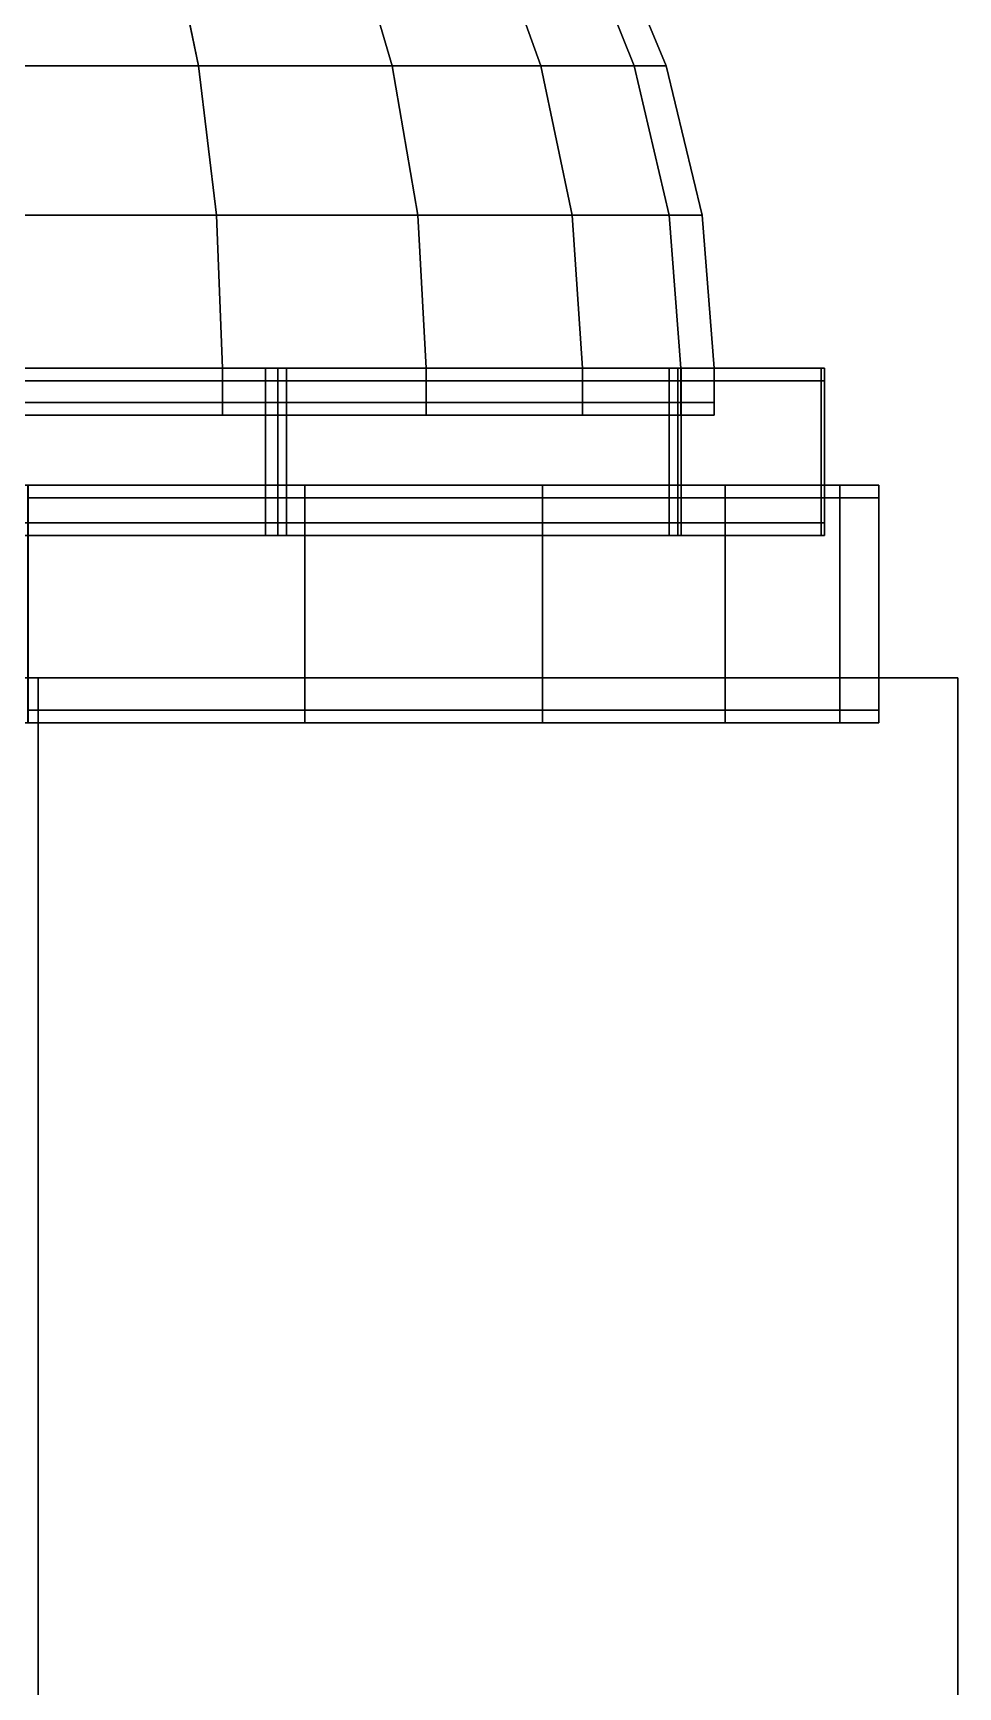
# Model space of a CAD drawing. Header units: metres. Extents: x -14.1 to 14.1, y -13.2 to 13.2.
# Drawn here: x -9.123 to -7.482, y 7.42 to 10.354 of the extents above; entities that cross this region are included whole.
import ezdxf

# ---------------------------------------------------------------- set-up
doc = ezdxf.new("R2010")
doc.units = ezdxf.units.M

msp = doc.modelspace()

# ---------------------------------------------------------------- linework, layer by layer
at = {"layer": 'tower', "color": 20}
for points in [[(-9.11356, 9.21043, 16.0347), (-9.11359, 9.21043, 14.9449), (-10.2034, 9.21043, 14.9449), (-10.2034, 9.21043, 16.0347)], [(-9.11359, 9.21043, 14.9449), (-9.11363, 9.21043, 13.3135), (-10.2034, 9.21043, 13.3135), (-10.2034, 9.21043, 14.9449)], [(-10.2034, 9.21043, 13.3135), (-9.11363, 9.21043, 13.3135), (-9.11363, 7.03413, 13.3135), (-10.2034, 7.03413, 13.3135)], [(-10.2033, 9.21043, 17.6661), (-9.11352, 9.21043, 17.6661), (-9.11356, 9.21043, 16.0347), (-10.2034, 9.21043, 16.0347)], [(-9.11352, 7.03413, 17.6661), (-9.11352, 9.21043, 17.6661), (-10.2033, 9.21043, 17.6661), (-10.2033, 7.03413, 17.6661)], [(-7.48218, 9.21043, 14.9448), (-7.48222, 9.21043, 13.3134), (-9.11363, 9.21043, 13.3135), (-9.11359, 9.21043, 14.9449)], [(-9.11363, 9.21043, 13.3135), (-7.48222, 9.21043, 13.3134), (-7.48222, 7.03413, 13.3134), (-9.11363, 7.03413, 13.3135)], [(-7.48215, 9.21043, 16.0346), (-7.48218, 9.21043, 14.9448), (-9.11359, 9.21043, 14.9449), (-9.11356, 9.21043, 16.0347)], [(-9.11352, 9.21043, 17.6661), (-7.48211, 9.21043, 17.666), (-7.48215, 9.21043, 16.0346), (-9.11356, 9.21043, 16.0347)], [(-7.48211, 7.03413, 17.666), (-7.48211, 9.21043, 17.666), (-9.11352, 9.21043, 17.6661), (-9.11352, 7.03413, 17.6661)], [(-7.48218, 7.03413, 14.9448), (-7.48222, 7.03413, 13.3134), (-7.48222, 9.21043, 13.3134), (-7.48218, 9.21043, 14.9448)], [(-7.48215, 7.03413, 16.0346), (-7.48218, 7.03413, 14.9448), (-7.48218, 9.21043, 14.9448), (-7.48215, 9.21043, 16.0346)], [(-7.48215, 7.03413, 16.0346), (-7.48215, 9.21043, 16.0346), (-7.48211, 9.21043, 17.666), (-7.48211, 7.03413, 17.666)]]:
    msp.add_3dface(points, dxfattribs=at)
at = {"layer": 'towertop', "color": 32}
for points in [[(-9.22918, 10.296, 13.8875), (-9.25629, 10.5477, 13.9887), (-8.88148, 10.5477, 14.1439), (-8.82911, 10.296, 14.0532)], [(-8.82904, 10.296, 16.9263), (-8.88141, 10.5477, 16.8356), (-9.25621, 10.5477, 16.9909), (-9.2291, 10.296, 17.092)], [(-8.82911, 10.296, 14.0532), (-8.88148, 10.5477, 14.1439), (-8.55961, 10.5477, 14.3909), (-8.48555, 10.296, 14.3168)], [(-8.4855, 10.296, 16.6627), (-8.55956, 10.5477, 16.5886), (-8.88141, 10.5477, 16.8356), (-8.82904, 10.296, 16.9263)], [(-8.48555, 10.296, 14.3168), (-8.55961, 10.5477, 14.3909), (-8.31264, 10.5477, 14.7127), (-8.22193, 10.296, 14.6603)], [(-8.22189, 10.296, 16.3191), (-8.3126, 10.5477, 16.2668), (-8.55956, 10.5477, 16.5886), (-8.4855, 10.296, 16.6627)], [(-8.22193, 10.296, 14.6603), (-8.31264, 10.5477, 14.7127), (-8.15738, 10.5477, 15.0875), (-8.05621, 10.296, 15.0604)], [(-8.05619, 10.296, 15.9191), (-8.15736, 10.5477, 15.892), (-8.3126, 10.5477, 16.2668), (-8.22189, 10.296, 16.3191)], [(-8.05621, 10.296, 15.0604), (-8.15738, 10.5477, 15.0875), (-8.10441, 10.5477, 15.4897), (-7.99968, 10.296, 15.4897)], [(-7.99968, 10.296, 15.4897), (-8.10441, 10.5477, 15.4897), (-8.15736, 10.5477, 15.892), (-8.05619, 10.296, 15.9191)], [(-9.21265, 10.0312, 13.8258), (-9.22918, 10.296, 13.8875), (-8.82911, 10.296, 14.0532), (-8.79716, 10.0312, 13.9979)], [(-8.79708, 10.0312, 16.9817), (-8.82904, 10.296, 16.9263), (-9.2291, 10.296, 17.092), (-9.21256, 10.0312, 17.1538)], [(-8.79716, 10.0312, 13.9979), (-8.82911, 10.296, 14.0532), (-8.48555, 10.296, 14.3168), (-8.44038, 10.0312, 14.2716)], [(-8.44031, 10.0312, 16.7079), (-8.4855, 10.296, 16.6627), (-8.82904, 10.296, 16.9263), (-8.79708, 10.0312, 16.9817)], [(-8.44038, 10.0312, 14.2716), (-8.48555, 10.296, 14.3168), (-8.22193, 10.296, 14.6603), (-8.1666, 10.0312, 14.6284)], [(-8.16656, 10.0312, 16.3511), (-8.22189, 10.296, 16.3191), (-8.4855, 10.296, 16.6627), (-8.44031, 10.0312, 16.7079)], [(-8.1666, 10.0312, 14.6284), (-8.22193, 10.296, 14.6603), (-8.05621, 10.296, 15.0604), (-7.99449, 10.0312, 15.0439)], [(-7.99447, 10.0312, 15.9356), (-8.05619, 10.296, 15.9191), (-8.22189, 10.296, 16.3191), (-8.16656, 10.0312, 16.3511)], [(-7.99449, 10.0312, 15.0439), (-8.05621, 10.296, 15.0604), (-7.99968, 10.296, 15.4897), (-7.93578, 10.0312, 15.4897)], [(-7.93578, 10.0312, 15.4897), (-7.99968, 10.296, 15.4897), (-8.05619, 10.296, 15.9191), (-7.99447, 10.0312, 15.9356)], [(-9.20709, 9.75963, 13.805), (-9.21265, 10.0312, 13.8258), (-8.79716, 10.0312, 13.9979), (-8.78643, 9.75963, 13.9793)], [(-8.78635, 9.75963, 17.0002), (-8.79708, 10.0312, 16.9817), (-9.21256, 10.0312, 17.1538), (-9.207, 9.75963, 17.1745)], [(-8.78643, 9.75963, 13.9793), (-8.79716, 10.0312, 13.9979), (-8.44038, 10.0312, 14.2716), (-8.42519, 9.75963, 14.2564)], [(-8.42513, 9.75963, 16.7231), (-8.44031, 10.0312, 16.7079), (-8.79708, 10.0312, 16.9817), (-8.78635, 9.75963, 17.0002)], [(-8.42519, 9.75963, 14.2564), (-8.44038, 10.0312, 14.2716), (-8.1666, 10.0312, 14.6284), (-8.14801, 9.75963, 14.6177)], [(-8.14796, 9.75963, 16.3618), (-8.16656, 10.0312, 16.3511), (-8.44031, 10.0312, 16.7079), (-8.42513, 9.75963, 16.7231)], [(-8.14801, 9.75963, 14.6177), (-8.1666, 10.0312, 14.6284), (-7.99449, 10.0312, 15.0439), (-7.97375, 9.75963, 15.0383)], [(-7.97373, 9.75963, 15.9412), (-7.99447, 10.0312, 15.9356), (-8.16656, 10.0312, 16.3511), (-8.14796, 9.75963, 16.3618)], [(-7.97375, 9.75963, 15.0383), (-7.99449, 10.0312, 15.0439), (-7.93578, 10.0312, 15.4897), (-7.91431, 9.75963, 15.4897)], [(-7.91431, 9.75963, 15.4897), (-7.93578, 10.0312, 15.4897), (-7.99447, 10.0312, 15.9356), (-7.97373, 9.75963, 15.9412)], [(-8.71028, 9.75963, 13.8042), (-9.63692, 9.75963, 13.5559), (-9.65852, 9.75963, 13.5733), (-8.70026, 9.75963, 13.83)], [(-9.65852, 9.75963, 13.5733), (-9.65847, 9.75963, 15.4898), (-8.70026, 9.75963, 13.83)], [(-7.9987, 9.75963, 16.448), (-9.65847, 9.75963, 15.4898), (-8.70017, 9.75963, 17.1495)], [(-7.74196, 9.75963, 15.4897), (-9.65847, 9.75963, 15.4898), (-7.9987, 9.75963, 16.448)], [(-7.99875, 9.75963, 14.5315), (-9.65847, 9.75963, 15.4898), (-7.74196, 9.75963, 15.4897)], [(-8.70026, 9.75963, 13.83), (-9.65847, 9.75963, 15.4898), (-7.99875, 9.75963, 14.5315)], [(-8.70017, 9.75963, 17.1495), (-9.65847, 9.75963, 15.4898), (-9.65842, 9.75963, 17.4063)], [(-9.63682, 9.75963, 17.4236), (-8.7102, 9.75963, 17.1753), (-8.70017, 9.75963, 17.1495), (-9.65842, 9.75963, 17.4063)], [(-8.71028, 9.73727, 13.8042), (-9.63692, 9.73727, 13.5559), (-9.63692, 9.75963, 13.5559), (-8.71028, 9.75963, 13.8042)], [(-9.63682, 9.73727, 17.4236), (-8.7102, 9.73727, 17.1753), (-8.7102, 9.75963, 17.1753), (-9.63682, 9.75963, 17.4236)], [(-8.78643, 9.75963, 13.9793), (-8.78643, 9.6989, 13.9793), (-9.20709, 9.6989, 13.805), (-9.20709, 9.75963, 13.805)], [(-9.207, 9.75963, 17.1745), (-9.207, 9.6989, 17.1745), (-8.78635, 9.6989, 17.0002), (-8.78635, 9.75963, 17.0002)], [(-8.42519, 9.75963, 14.2564), (-8.42519, 9.6989, 14.2564), (-8.78643, 9.6989, 13.9793), (-8.78643, 9.75963, 13.9793)], [(-8.78635, 9.75963, 17.0002), (-8.78635, 9.6989, 17.0002), (-8.42513, 9.6989, 16.7231), (-8.42513, 9.75963, 16.7231)], [(-8.68869, 9.75963, 13.81), (-8.68869, 9.73727, 13.81), (-8.71028, 9.73727, 13.8042), (-8.71028, 9.75963, 13.8042)], [(-8.68869, 9.75963, 13.81), (-8.71028, 9.75963, 13.8042), (-8.70026, 9.75963, 13.83)], [(-8.6886, 9.75963, 17.1695), (-8.70017, 9.75963, 17.1495), (-8.7102, 9.75963, 17.1753)], [(-8.6886, 9.75963, 17.1695), (-8.7102, 9.75963, 17.1753), (-8.7102, 9.73727, 17.1753), (-8.6886, 9.73727, 17.1695)], [(-7.99451, 9.75963, 14.5041), (-8.67287, 9.75963, 13.8258), (-8.70026, 9.75963, 13.83), (-7.99875, 9.75963, 14.5315)], [(-8.68869, 9.75963, 13.81), (-8.70026, 9.75963, 13.83), (-8.67287, 9.75963, 13.8258)], [(-8.67278, 9.75963, 17.1537), (-7.99446, 9.75963, 16.4754), (-7.9987, 9.75963, 16.448), (-8.70017, 9.75963, 17.1495)], [(-8.6886, 9.75963, 17.1695), (-8.67278, 9.75963, 17.1537), (-8.70017, 9.75963, 17.1495)], [(-8.68869, 9.75963, 13.81), (-8.67287, 9.75963, 13.8258), (-8.67287, 9.73727, 13.8258), (-8.68869, 9.73727, 13.81)], [(-8.6886, 9.75963, 17.1695), (-8.6886, 9.73727, 17.1695), (-8.67278, 9.73727, 17.1537), (-8.67278, 9.75963, 17.1537)], [(-7.99451, 9.73727, 14.5041), (-8.67287, 9.73727, 13.8258), (-8.67287, 9.75963, 13.8258), (-7.99451, 9.75963, 14.5041)], [(-8.67278, 9.73727, 17.1537), (-7.99446, 9.73727, 16.4754), (-7.99446, 9.75963, 16.4754), (-8.67278, 9.75963, 17.1537)], [(-8.14801, 9.75963, 14.6177), (-8.14801, 9.6989, 14.6177), (-8.42519, 9.6989, 14.2564), (-8.42519, 9.75963, 14.2564)], [(-8.42513, 9.75963, 16.7231), (-8.42513, 9.6989, 16.7231), (-8.14796, 9.6989, 16.3618), (-8.14796, 9.75963, 16.3618)], [(-7.97375, 9.75963, 15.0383), (-7.97375, 9.6989, 15.0383), (-8.14801, 9.6989, 14.6177), (-8.14801, 9.75963, 14.6177)], [(-8.14796, 9.75963, 16.3618), (-8.14796, 9.6989, 16.3618), (-7.97373, 9.6989, 15.9412), (-7.97373, 9.75963, 15.9412)], [(-7.7246, 9.75963, 15.4681), (-7.97292, 9.75963, 14.5415), (-7.99875, 9.75963, 14.5315), (-7.74196, 9.75963, 15.4897)], [(-7.9787, 9.75963, 14.5199), (-7.99451, 9.75963, 14.5041), (-7.99875, 9.75963, 14.5315)], [(-7.9787, 9.75963, 14.5199), (-7.99875, 9.75963, 14.5315), (-7.97292, 9.75963, 14.5415)], [(-7.97865, 9.75963, 16.4596), (-7.9987, 9.75963, 16.448), (-7.99446, 9.75963, 16.4754)], [(-7.97865, 9.75963, 16.4596), (-7.97287, 9.75963, 16.438), (-7.9987, 9.75963, 16.448)], [(-7.97287, 9.75963, 16.438), (-7.7246, 9.75963, 15.5113), (-7.74196, 9.75963, 15.4897), (-7.9987, 9.75963, 16.448)], [(-7.9787, 9.75963, 14.5199), (-7.9787, 9.73727, 14.5199), (-7.99451, 9.73727, 14.5041), (-7.99451, 9.75963, 14.5041)], [(-7.97865, 9.75963, 16.4596), (-7.99446, 9.75963, 16.4754), (-7.99446, 9.73727, 16.4754), (-7.97865, 9.73727, 16.4596)], [(-7.9787, 9.75963, 14.5199), (-7.97292, 9.75963, 14.5415), (-7.97292, 9.73727, 14.5415), (-7.9787, 9.73727, 14.5199)], [(-7.97865, 9.75963, 16.4596), (-7.97865, 9.73727, 16.4596), (-7.97287, 9.73727, 16.438), (-7.97287, 9.75963, 16.438)], [(-7.91431, 9.75963, 15.4897), (-7.91431, 9.6989, 15.4897), (-7.97375, 9.6989, 15.0383), (-7.97375, 9.75963, 15.0383)], [(-7.97373, 9.75963, 15.9412), (-7.97373, 9.6989, 15.9412), (-7.91431, 9.6989, 15.4897), (-7.91431, 9.75963, 15.4897)], [(-7.7246, 9.73727, 15.4681), (-7.97292, 9.73727, 14.5415), (-7.97292, 9.75963, 14.5415), (-7.7246, 9.75963, 15.4681)], [(-7.97287, 9.73727, 16.438), (-7.7246, 9.73727, 15.5113), (-7.7246, 9.75963, 15.5113), (-7.97287, 9.75963, 16.438)], [(-7.71882, 9.75963, 15.4897), (-7.74196, 9.75963, 15.4897), (-7.7246, 9.75963, 15.5113)], [(-7.71882, 9.75963, 15.4897), (-7.7246, 9.75963, 15.4681), (-7.74196, 9.75963, 15.4897)], [(-7.71882, 9.75963, 15.4897), (-7.7246, 9.75963, 15.5113), (-7.7246, 9.73727, 15.5113), (-7.71882, 9.73727, 15.4897)], [(-7.71882, 9.75963, 15.4897), (-7.71882, 9.73727, 15.4897), (-7.7246, 9.73727, 15.4681), (-7.7246, 9.75963, 15.4681)], [(-9.63692, 9.55212, 13.5559), (-9.63692, 9.73727, 13.5559), (-8.71028, 9.73727, 13.8042), (-8.71028, 9.55212, 13.8042)], [(-8.7102, 9.55212, 17.1753), (-8.7102, 9.73727, 17.1753), (-9.63682, 9.73727, 17.4236), (-9.63682, 9.55212, 17.4236)], [(-8.68869, 9.73727, 13.81), (-8.68869, 9.55212, 13.81), (-8.71028, 9.55212, 13.8042), (-8.71028, 9.73727, 13.8042)], [(-8.7102, 9.73727, 17.1753), (-8.7102, 9.55212, 17.1753), (-8.6886, 9.55212, 17.1695), (-8.6886, 9.73727, 17.1695)], [(-8.67287, 9.73727, 13.8258), (-8.67287, 9.55212, 13.8258), (-8.68869, 9.55212, 13.81), (-8.68869, 9.73727, 13.81)], [(-8.6886, 9.73727, 17.1695), (-8.6886, 9.55212, 17.1695), (-8.67278, 9.55212, 17.1537), (-8.67278, 9.73727, 17.1537)], [(-8.67287, 9.55212, 13.8258), (-8.67287, 9.73727, 13.8258), (-7.99451, 9.73727, 14.5041), (-7.99451, 9.55212, 14.5041)], [(-7.99446, 9.55212, 16.4754), (-7.99446, 9.73727, 16.4754), (-8.67278, 9.73727, 17.1537), (-8.67278, 9.55212, 17.1537)], [(-7.9787, 9.73727, 14.5199), (-7.9787, 9.55212, 14.5199), (-7.99451, 9.55212, 14.5041), (-7.99451, 9.73727, 14.5041)], [(-7.99446, 9.73727, 16.4754), (-7.99446, 9.55212, 16.4754), (-7.97865, 9.55212, 16.4596), (-7.97865, 9.73727, 16.4596)], [(-7.97292, 9.73727, 14.5415), (-7.97292, 9.55212, 14.5415), (-7.9787, 9.55212, 14.5199), (-7.9787, 9.73727, 14.5199)], [(-7.97865, 9.73727, 16.4596), (-7.97865, 9.55212, 16.4596), (-7.97287, 9.55212, 16.438), (-7.97287, 9.73727, 16.438)], [(-7.97292, 9.55212, 14.5415), (-7.97292, 9.73727, 14.5415), (-7.7246, 9.73727, 15.4681), (-7.7246, 9.55212, 15.4681)], [(-7.7246, 9.55212, 15.5113), (-7.7246, 9.73727, 15.5113), (-7.97287, 9.73727, 16.438), (-7.97287, 9.55212, 16.438)], [(-7.7246, 9.73727, 15.5113), (-7.7246, 9.55212, 15.5113), (-7.71882, 9.55212, 15.4897), (-7.71882, 9.73727, 15.4897)], [(-7.71882, 9.73727, 15.4897), (-7.71882, 9.55212, 15.4897), (-7.7246, 9.55212, 15.4681), (-7.7246, 9.73727, 15.4681)], [(-9.20709, 9.6989, 13.805), (-8.78643, 9.6989, 13.9793), (-8.78643, 9.67636, 13.9793), (-9.20709, 9.67636, 13.805)], [(-8.78635, 9.6989, 17.0002), (-9.207, 9.6989, 17.1745), (-9.207, 9.67636, 17.1745), (-8.78635, 9.67636, 17.0002)], [(-8.78643, 9.6989, 13.9793), (-8.42519, 9.6989, 14.2564), (-8.42519, 9.67636, 14.2564), (-8.78643, 9.67636, 13.9793)], [(-8.42513, 9.6989, 16.7231), (-8.78635, 9.6989, 17.0002), (-8.78635, 9.67636, 17.0002), (-8.42513, 9.67636, 16.7231)], [(-8.42519, 9.6989, 14.2564), (-8.14801, 9.6989, 14.6177), (-8.14801, 9.67636, 14.6177), (-8.42519, 9.67636, 14.2564)], [(-8.14796, 9.6989, 16.3618), (-8.42513, 9.6989, 16.7231), (-8.42513, 9.67636, 16.7231), (-8.14796, 9.67636, 16.3618)], [(-8.14801, 9.6989, 14.6177), (-7.97375, 9.6989, 15.0383), (-7.97375, 9.67636, 15.0383), (-8.14801, 9.67636, 14.6177)], [(-7.97373, 9.6989, 15.9412), (-8.14796, 9.6989, 16.3618), (-8.14796, 9.67636, 16.3618), (-7.97373, 9.67636, 15.9412)], [(-7.97375, 9.6989, 15.0383), (-7.91431, 9.6989, 15.4897), (-7.91431, 9.67636, 15.4897), (-7.97375, 9.67636, 15.0383)], [(-7.91431, 9.6989, 15.4897), (-7.97373, 9.6989, 15.9412), (-7.97373, 9.67636, 15.9412), (-7.91431, 9.67636, 15.4897)], [(-8.7977, 9.67636, 13.9988), (-9.65847, 9.67636, 15.4898), (-9.21293, 9.67636, 13.8268)], [(-8.44114, 9.67636, 14.2724), (-9.65847, 9.67636, 15.4898), (-8.7977, 9.67636, 13.9988)], [(-8.79763, 9.67636, 16.9807), (-9.65847, 9.67636, 15.4898), (-8.44108, 9.67636, 16.7071)], [(-8.44108, 9.67636, 16.7071), (-9.65847, 9.67636, 15.4898), (-8.1675, 9.67636, 16.3505)], [(-7.99554, 9.67636, 15.0442), (-9.65847, 9.67636, 15.4898), (-8.16754, 9.67636, 14.6289)], [(-7.93686, 9.67636, 15.4897), (-9.65847, 9.67636, 15.4898), (-7.99554, 9.67636, 15.0442)], [(-7.99551, 9.67636, 15.9353), (-9.65847, 9.67636, 15.4898), (-7.93686, 9.67636, 15.4897)], [(-8.1675, 9.67636, 16.3505), (-9.65847, 9.67636, 15.4898), (-7.99551, 9.67636, 15.9353)], [(-8.16754, 9.67636, 14.6289), (-9.65847, 9.67636, 15.4898), (-8.44114, 9.67636, 14.2724)], [(-9.21284, 9.67636, 17.1527), (-9.65847, 9.67636, 15.4898), (-8.79763, 9.67636, 16.9807)], [(-9.20709, 9.67636, 13.805), (-8.78643, 9.67636, 13.9793), (-8.7977, 9.67636, 13.9988), (-9.21293, 9.67636, 13.8268)], [(-8.78635, 9.67636, 17.0002), (-9.207, 9.67636, 17.1745), (-9.21284, 9.67636, 17.1527), (-8.79763, 9.67636, 16.9807)], [(-8.78643, 9.67636, 13.9793), (-8.42519, 9.67636, 14.2564), (-8.44114, 9.67636, 14.2724), (-8.7977, 9.67636, 13.9988)], [(-8.42513, 9.67636, 16.7231), (-8.78635, 9.67636, 17.0002), (-8.79763, 9.67636, 16.9807), (-8.44108, 9.67636, 16.7071)], [(-8.42519, 9.67636, 14.2564), (-8.14801, 9.67636, 14.6177), (-8.16754, 9.67636, 14.6289), (-8.44114, 9.67636, 14.2724)], [(-8.14796, 9.67636, 16.3618), (-8.42513, 9.67636, 16.7231), (-8.44108, 9.67636, 16.7071), (-8.1675, 9.67636, 16.3505)], [(-8.14801, 9.67636, 14.6177), (-7.97375, 9.67636, 15.0383), (-7.99554, 9.67636, 15.0442), (-8.16754, 9.67636, 14.6289)], [(-7.97373, 9.67636, 15.9412), (-8.14796, 9.67636, 16.3618), (-8.1675, 9.67636, 16.3505), (-7.99551, 9.67636, 15.9353)], [(-7.97375, 9.67636, 15.0383), (-7.91431, 9.67636, 15.4897), (-7.93686, 9.67636, 15.4897), (-7.99554, 9.67636, 15.0442)], [(-7.91431, 9.67636, 15.4897), (-7.97373, 9.67636, 15.9412), (-7.99551, 9.67636, 15.9353), (-7.93686, 9.67636, 15.4897)], [(-7.71357, 9.55212, 16.0109), (-9.65847, 9.55212, 15.4898), (-7.9147, 9.55212, 16.4965)], [(-7.64497, 9.55212, 15.4897), (-9.65847, 9.55212, 15.4898), (-7.71357, 9.55212, 16.0109)], [(-7.71359, 9.55212, 14.9686), (-9.65847, 9.55212, 15.4898), (-7.64497, 9.55212, 15.4897)], [(-7.91475, 9.55212, 14.483), (-9.65847, 9.55212, 15.4898), (-7.71359, 9.55212, 14.9686)], [(-8.23467, 9.55212, 16.9135), (-9.65847, 9.55212, 15.4898), (-8.65168, 9.55212, 17.2335)], [(-7.9147, 9.55212, 16.4965), (-9.65847, 9.55212, 15.4898), (-8.23467, 9.55212, 16.9135)], [(-9.13739, 9.55212, 13.5449), (-9.65847, 9.55212, 15.4898), (-8.65177, 9.55212, 13.746)], [(-8.65177, 9.55212, 13.746), (-9.65847, 9.55212, 15.4898), (-8.23475, 9.55212, 14.066)], [(-8.23475, 9.55212, 14.066), (-9.65847, 9.55212, 15.4898), (-7.91475, 9.55212, 14.483)], [(-8.65168, 9.55212, 17.2335), (-9.65847, 9.55212, 15.4898), (-9.13729, 9.55212, 17.4347)], [(-8.71028, 9.55212, 13.8042), (-8.71028, 9.48521, 13.8042), (-9.63692, 9.48521, 13.5559), (-9.63692, 9.55212, 13.5559)], [(-9.63682, 9.55212, 17.4236), (-9.63682, 9.48521, 17.4236), (-8.7102, 9.48521, 17.1753), (-8.7102, 9.55212, 17.1753)], [(-8.64049, 9.55212, 13.7265), (-9.13155, 9.55212, 13.5231), (-9.13739, 9.55212, 13.5449), (-8.65177, 9.55212, 13.746)], [(-9.13145, 9.55212, 17.4564), (-8.6404, 9.55212, 17.253), (-8.65168, 9.55212, 17.2335), (-9.13729, 9.55212, 17.4347)], [(-8.64049, 9.52958, 13.7265), (-9.13155, 9.52958, 13.5231), (-9.13155, 9.55212, 13.5231), (-8.64049, 9.55212, 13.7265)], [(-9.13145, 9.52958, 17.4564), (-8.6404, 9.52958, 17.253), (-8.6404, 9.55212, 17.253), (-9.13145, 9.55212, 17.4564)], [(-8.68869, 9.55212, 13.81), (-8.68869, 9.48521, 13.81), (-8.71028, 9.48521, 13.8042), (-8.71028, 9.55212, 13.8042)], [(-8.7102, 9.55212, 17.1753), (-8.7102, 9.48521, 17.1753), (-8.6886, 9.48521, 17.1695), (-8.6886, 9.55212, 17.1695)], [(-8.67287, 9.55212, 13.8258), (-8.67287, 9.48521, 13.8258), (-8.68869, 9.48521, 13.81), (-8.68869, 9.55212, 13.81)], [(-8.6886, 9.55212, 17.1695), (-8.6886, 9.48521, 17.1695), (-8.67278, 9.48521, 17.1537), (-8.67278, 9.55212, 17.1537)], [(-7.99451, 9.55212, 14.5041), (-7.99451, 9.48521, 14.5041), (-8.67287, 9.48521, 13.8258), (-8.67287, 9.55212, 13.8258)], [(-8.67278, 9.55212, 17.1537), (-8.67278, 9.48521, 17.1537), (-7.99446, 9.48521, 16.4754), (-7.99446, 9.55212, 16.4754)], [(-8.2188, 9.55212, 14.05), (-8.64049, 9.55212, 13.7265), (-8.65177, 9.55212, 13.746), (-8.23475, 9.55212, 14.066)], [(-8.6404, 9.55212, 17.253), (-8.21873, 9.55212, 16.9295), (-8.23467, 9.55212, 16.9135), (-8.65168, 9.55212, 17.2335)], [(-8.2188, 9.52958, 14.05), (-8.64049, 9.52958, 13.7265), (-8.64049, 9.55212, 13.7265), (-8.2188, 9.55212, 14.05)], [(-8.6404, 9.52958, 17.253), (-8.21873, 9.52958, 16.9295), (-8.21873, 9.55212, 16.9295), (-8.6404, 9.55212, 17.253)], [(-7.89522, 9.55212, 14.4717), (-8.2188, 9.55212, 14.05), (-8.23475, 9.55212, 14.066), (-7.91475, 9.55212, 14.483)], [(-8.21873, 9.55212, 16.9295), (-7.89517, 9.55212, 16.5078), (-7.9147, 9.55212, 16.4965), (-8.23467, 9.55212, 16.9135)], [(-7.89522, 9.52958, 14.4717), (-8.2188, 9.52958, 14.05), (-8.2188, 9.55212, 14.05), (-7.89522, 9.55212, 14.4717)], [(-8.21873, 9.52958, 16.9295), (-7.89517, 9.52958, 16.5078), (-7.89517, 9.55212, 16.5078), (-8.21873, 9.55212, 16.9295)], [(-7.9787, 9.55212, 14.5199), (-7.9787, 9.48521, 14.5199), (-7.99451, 9.48521, 14.5041), (-7.99451, 9.55212, 14.5041)], [(-7.99446, 9.55212, 16.4754), (-7.99446, 9.48521, 16.4754), (-7.97865, 9.48521, 16.4596), (-7.97865, 9.55212, 16.4596)], [(-7.97292, 9.55212, 14.5415), (-7.97292, 9.48521, 14.5415), (-7.9787, 9.48521, 14.5199), (-7.9787, 9.55212, 14.5199)], [(-7.97865, 9.55212, 16.4596), (-7.97865, 9.48521, 16.4596), (-7.97287, 9.48521, 16.438), (-7.97287, 9.55212, 16.438)], [(-7.7246, 9.55212, 15.4681), (-7.7246, 9.48521, 15.4681), (-7.97292, 9.48521, 14.5415), (-7.97292, 9.55212, 14.5415)], [(-7.97287, 9.55212, 16.438), (-7.97287, 9.48521, 16.438), (-7.7246, 9.48521, 15.5113), (-7.7246, 9.55212, 15.5113)], [(-7.69181, 9.55212, 14.9628), (-7.89522, 9.55212, 14.4717), (-7.91475, 9.55212, 14.483), (-7.71359, 9.55212, 14.9686)], [(-7.89517, 9.55212, 16.5078), (-7.69179, 9.55212, 16.0167), (-7.71357, 9.55212, 16.0109), (-7.9147, 9.55212, 16.4965)], [(-7.69181, 9.52958, 14.9628), (-7.89522, 9.52958, 14.4717), (-7.89522, 9.55212, 14.4717), (-7.69181, 9.55212, 14.9628)], [(-7.89517, 9.52958, 16.5078), (-7.69179, 9.52958, 16.0167), (-7.69179, 9.55212, 16.0167), (-7.89517, 9.55212, 16.5078)], [(-7.7246, 9.55212, 15.5113), (-7.7246, 9.48521, 15.5113), (-7.71882, 9.48521, 15.4897), (-7.71882, 9.55212, 15.4897)], [(-7.71882, 9.55212, 15.4897), (-7.71882, 9.48521, 15.4897), (-7.7246, 9.48521, 15.4681), (-7.7246, 9.55212, 15.4681)], [(-7.62242, 9.55212, 15.4897), (-7.69181, 9.55212, 14.9628), (-7.71359, 9.55212, 14.9686), (-7.64497, 9.55212, 15.4897)], [(-7.69179, 9.55212, 16.0167), (-7.62242, 9.55212, 15.4897), (-7.64497, 9.55212, 15.4897), (-7.71357, 9.55212, 16.0109)], [(-7.62242, 9.52958, 15.4897), (-7.69181, 9.52958, 14.9628), (-7.69181, 9.55212, 14.9628), (-7.62242, 9.55212, 15.4897)], [(-7.69179, 9.52958, 16.0167), (-7.62242, 9.52958, 15.4897), (-7.62242, 9.55212, 15.4897), (-7.69179, 9.55212, 16.0167)], [(-9.13155, 9.21034, 13.5231), (-9.13155, 9.52958, 13.5231), (-8.64049, 9.52958, 13.7265), (-8.64049, 9.21034, 13.7265)], [(-8.6404, 9.21034, 17.253), (-8.6404, 9.52958, 17.253), (-9.13145, 9.52958, 17.4564), (-9.13145, 9.21034, 17.4564)], [(-8.64049, 9.21034, 13.7265), (-8.64049, 9.52958, 13.7265), (-8.2188, 9.52958, 14.05), (-8.2188, 9.21034, 14.05)], [(-8.21873, 9.21034, 16.9295), (-8.21873, 9.52958, 16.9295), (-8.6404, 9.52958, 17.253), (-8.6404, 9.21034, 17.253)], [(-8.2188, 9.21034, 14.05), (-8.2188, 9.52958, 14.05), (-7.89522, 9.52958, 14.4717), (-7.89522, 9.21034, 14.4717)], [(-7.89517, 9.21034, 16.5078), (-7.89517, 9.52958, 16.5078), (-8.21873, 9.52958, 16.9295), (-8.21873, 9.21034, 16.9295)], [(-7.89522, 9.21034, 14.4717), (-7.89522, 9.52958, 14.4717), (-7.69181, 9.52958, 14.9628), (-7.69181, 9.21034, 14.9628)], [(-7.69179, 9.21034, 16.0167), (-7.69179, 9.52958, 16.0167), (-7.89517, 9.52958, 16.5078), (-7.89517, 9.21034, 16.5078)], [(-7.69181, 9.21034, 14.9628), (-7.69181, 9.52958, 14.9628), (-7.62242, 9.52958, 15.4897), (-7.62242, 9.21034, 15.4897)], [(-7.62242, 9.21034, 15.4897), (-7.62242, 9.52958, 15.4897), (-7.69179, 9.52958, 16.0167), (-7.69179, 9.21034, 16.0167)], [(-9.63692, 9.48521, 13.5559), (-8.71028, 9.48521, 13.8042), (-8.71028, 9.46285, 13.8042), (-9.63692, 9.46285, 13.5559)], [(-8.7102, 9.48521, 17.1753), (-9.63682, 9.48521, 17.4236), (-9.63682, 9.46285, 17.4236), (-8.7102, 9.46285, 17.1753)], [(-8.68869, 9.46285, 13.81), (-8.71028, 9.46285, 13.8042), (-8.71028, 9.48521, 13.8042), (-8.68869, 9.48521, 13.81)], [(-8.6886, 9.46285, 17.1695), (-8.6886, 9.48521, 17.1695), (-8.7102, 9.48521, 17.1753), (-8.7102, 9.46285, 17.1753)], [(-8.68869, 9.46285, 13.81), (-8.68869, 9.48521, 13.81), (-8.67287, 9.48521, 13.8258), (-8.67287, 9.46285, 13.8258)], [(-8.6886, 9.46285, 17.1695), (-8.67278, 9.46285, 17.1537), (-8.67278, 9.48521, 17.1537), (-8.6886, 9.48521, 17.1695)], [(-8.67287, 9.48521, 13.8258), (-7.99451, 9.48521, 14.5041), (-7.99451, 9.46285, 14.5041), (-8.67287, 9.46285, 13.8258)], [(-7.99446, 9.48521, 16.4754), (-8.67278, 9.48521, 17.1537), (-8.67278, 9.46285, 17.1537), (-7.99446, 9.46285, 16.4754)], [(-7.9787, 9.46285, 14.5199), (-7.99451, 9.46285, 14.5041), (-7.99451, 9.48521, 14.5041), (-7.9787, 9.48521, 14.5199)], [(-7.97865, 9.46285, 16.4596), (-7.97865, 9.48521, 16.4596), (-7.99446, 9.48521, 16.4754), (-7.99446, 9.46285, 16.4754)], [(-7.9787, 9.46285, 14.5199), (-7.9787, 9.48521, 14.5199), (-7.97292, 9.48521, 14.5415), (-7.97292, 9.46285, 14.5415)], [(-7.97865, 9.46285, 16.4596), (-7.97287, 9.46285, 16.438), (-7.97287, 9.48521, 16.438), (-7.97865, 9.48521, 16.4596)], [(-7.97292, 9.48521, 14.5415), (-7.7246, 9.48521, 15.4681), (-7.7246, 9.46285, 15.4681), (-7.97292, 9.46285, 14.5415)], [(-7.7246, 9.48521, 15.5113), (-7.97287, 9.48521, 16.438), (-7.97287, 9.46285, 16.438), (-7.7246, 9.46285, 15.5113)], [(-7.71882, 9.46285, 15.4897), (-7.71882, 9.48521, 15.4897), (-7.7246, 9.48521, 15.5113), (-7.7246, 9.46285, 15.5113)], [(-7.71882, 9.46285, 15.4897), (-7.7246, 9.46285, 15.4681), (-7.7246, 9.48521, 15.4681), (-7.71882, 9.48521, 15.4897)], [(-8.70026, 9.46285, 13.83), (-9.65847, 9.46285, 15.4898), (-9.65852, 9.46285, 13.5733)], [(-9.63692, 9.46285, 13.5559), (-8.71028, 9.46285, 13.8042), (-8.70026, 9.46285, 13.83), (-9.65852, 9.46285, 13.5733)], [(-7.74196, 9.46285, 15.4897), (-9.65847, 9.46285, 15.4898), (-7.99875, 9.46285, 14.5315)], [(-7.9987, 9.46285, 16.448), (-9.65847, 9.46285, 15.4898), (-7.74196, 9.46285, 15.4897)], [(-7.99875, 9.46285, 14.5315), (-9.65847, 9.46285, 15.4898), (-8.70026, 9.46285, 13.83)], [(-9.65842, 9.46285, 17.4063), (-9.65847, 9.46285, 15.4898), (-8.70017, 9.46285, 17.1495)], [(-8.70017, 9.46285, 17.1495), (-9.65847, 9.46285, 15.4898), (-7.9987, 9.46285, 16.448)], [(-8.7102, 9.46285, 17.1753), (-9.63682, 9.46285, 17.4236), (-9.65842, 9.46285, 17.4063), (-8.70017, 9.46285, 17.1495)], [(-8.68869, 9.46285, 13.81), (-8.70026, 9.46285, 13.83), (-8.71028, 9.46285, 13.8042)], [(-8.6886, 9.46285, 17.1695), (-8.7102, 9.46285, 17.1753), (-8.70017, 9.46285, 17.1495)], [(-8.67287, 9.46285, 13.8258), (-7.99451, 9.46285, 14.5041), (-7.99875, 9.46285, 14.5315), (-8.70026, 9.46285, 13.83)], [(-8.68869, 9.46285, 13.81), (-8.67287, 9.46285, 13.8258), (-8.70026, 9.46285, 13.83)], [(-7.99446, 9.46285, 16.4754), (-8.67278, 9.46285, 17.1537), (-8.70017, 9.46285, 17.1495), (-7.9987, 9.46285, 16.448)], [(-8.6886, 9.46285, 17.1695), (-8.70017, 9.46285, 17.1495), (-8.67278, 9.46285, 17.1537)], [(-7.97292, 9.46285, 14.5415), (-7.7246, 9.46285, 15.4681), (-7.74196, 9.46285, 15.4897), (-7.99875, 9.46285, 14.5315)], [(-7.9787, 9.46285, 14.5199), (-7.97292, 9.46285, 14.5415), (-7.99875, 9.46285, 14.5315)], [(-7.9787, 9.46285, 14.5199), (-7.99875, 9.46285, 14.5315), (-7.99451, 9.46285, 14.5041)], [(-7.97865, 9.46285, 16.4596), (-7.9987, 9.46285, 16.448), (-7.97287, 9.46285, 16.438)], [(-7.97865, 9.46285, 16.4596), (-7.99446, 9.46285, 16.4754), (-7.9987, 9.46285, 16.448)], [(-7.7246, 9.46285, 15.5113), (-7.97287, 9.46285, 16.438), (-7.9987, 9.46285, 16.448), (-7.74196, 9.46285, 15.4897)], [(-7.71882, 9.46285, 15.4897), (-7.7246, 9.46285, 15.5113), (-7.74196, 9.46285, 15.4897)], [(-7.71882, 9.46285, 15.4897), (-7.74196, 9.46285, 15.4897), (-7.7246, 9.46285, 15.4681)], [(-8.64049, 9.21034, 13.7265), (-8.64049, 9.15296, 13.7265), (-9.13155, 9.15296, 13.5231), (-9.13155, 9.21034, 13.5231)], [(-9.13145, 9.21034, 17.4564), (-9.13145, 9.15296, 17.4564), (-8.6404, 9.15296, 17.253), (-8.6404, 9.21034, 17.253)], [(-8.2188, 9.21034, 14.05), (-8.2188, 9.15296, 14.05), (-8.64049, 9.15296, 13.7265), (-8.64049, 9.21034, 13.7265)], [(-8.6404, 9.21034, 17.253), (-8.6404, 9.15296, 17.253), (-8.21873, 9.15296, 16.9295), (-8.21873, 9.21034, 16.9295)], [(-7.89522, 9.21034, 14.4717), (-7.89522, 9.15296, 14.4717), (-8.2188, 9.15296, 14.05), (-8.2188, 9.21034, 14.05)], [(-8.21873, 9.21034, 16.9295), (-8.21873, 9.15296, 16.9295), (-7.89517, 9.15296, 16.5078), (-7.89517, 9.21034, 16.5078)], [(-7.69181, 9.21034, 14.9628), (-7.69181, 9.15296, 14.9628), (-7.89522, 9.15296, 14.4717), (-7.89522, 9.21034, 14.4717)], [(-7.89517, 9.21034, 16.5078), (-7.89517, 9.15296, 16.5078), (-7.69179, 9.15296, 16.0167), (-7.69179, 9.21034, 16.0167)], [(-7.62242, 9.21034, 15.4897), (-7.62242, 9.15296, 15.4897), (-7.69181, 9.15296, 14.9628), (-7.69181, 9.21034, 14.9628)], [(-7.69179, 9.21034, 16.0167), (-7.69179, 9.15296, 16.0167), (-7.62242, 9.15296, 15.4897), (-7.62242, 9.21034, 15.4897)], [(-9.13155, 9.15296, 13.5231), (-8.64049, 9.15296, 13.7265), (-8.64049, 9.13042, 13.7265), (-9.13155, 9.13042, 13.5231)], [(-8.6404, 9.15296, 17.253), (-9.13145, 9.15296, 17.4564), (-9.13145, 9.13042, 17.4564), (-8.6404, 9.13042, 17.253)], [(-8.64049, 9.15296, 13.7265), (-8.2188, 9.15296, 14.05), (-8.2188, 9.13042, 14.05), (-8.64049, 9.13042, 13.7265)], [(-8.21873, 9.15296, 16.9295), (-8.6404, 9.15296, 17.253), (-8.6404, 9.13042, 17.253), (-8.21873, 9.13042, 16.9295)], [(-8.2188, 9.15296, 14.05), (-7.89522, 9.15296, 14.4717), (-7.89522, 9.13042, 14.4717), (-8.2188, 9.13042, 14.05)], [(-7.89517, 9.15296, 16.5078), (-8.21873, 9.15296, 16.9295), (-8.21873, 9.13042, 16.9295), (-7.89517, 9.13042, 16.5078)], [(-7.89522, 9.15296, 14.4717), (-7.69181, 9.15296, 14.9628), (-7.69181, 9.13042, 14.9628), (-7.89522, 9.13042, 14.4717)], [(-7.69179, 9.15296, 16.0167), (-7.89517, 9.15296, 16.5078), (-7.89517, 9.13042, 16.5078), (-7.69179, 9.13042, 16.0167)], [(-7.69181, 9.15296, 14.9628), (-7.62242, 9.15296, 15.4897), (-7.62242, 9.13042, 15.4897), (-7.69181, 9.13042, 14.9628)], [(-7.62242, 9.15296, 15.4897), (-7.69179, 9.15296, 16.0167), (-7.69179, 9.13042, 16.0167), (-7.62242, 9.13042, 15.4897)], [(-7.71359, 9.13042, 14.9686), (-9.65847, 9.13042, 15.4898), (-7.91475, 9.13042, 14.483)], [(-7.64497, 9.13042, 15.4897), (-9.65847, 9.13042, 15.4898), (-7.71359, 9.13042, 14.9686)], [(-7.71357, 9.13042, 16.0109), (-9.65847, 9.13042, 15.4898), (-7.64497, 9.13042, 15.4897)], [(-7.9147, 9.13042, 16.4965), (-9.65847, 9.13042, 15.4898), (-7.71357, 9.13042, 16.0109)], [(-8.23467, 9.13042, 16.9135), (-9.65847, 9.13042, 15.4898), (-7.9147, 9.13042, 16.4965)], [(-8.65168, 9.13042, 17.2335), (-9.65847, 9.13042, 15.4898), (-8.23467, 9.13042, 16.9135)], [(-8.65177, 9.13042, 13.746), (-9.65847, 9.13042, 15.4898), (-9.13739, 9.13042, 13.5449)], [(-8.23475, 9.13042, 14.066), (-9.65847, 9.13042, 15.4898), (-8.65177, 9.13042, 13.746)], [(-7.91475, 9.13042, 14.483), (-9.65847, 9.13042, 15.4898), (-8.23475, 9.13042, 14.066)], [(-9.13729, 9.13042, 17.4347), (-9.65847, 9.13042, 15.4898), (-8.65168, 9.13042, 17.2335)], [(-9.13155, 9.13042, 13.5231), (-8.64049, 9.13042, 13.7265), (-8.65177, 9.13042, 13.746), (-9.13739, 9.13042, 13.5449)], [(-8.6404, 9.13042, 17.253), (-9.13145, 9.13042, 17.4564), (-9.13729, 9.13042, 17.4347), (-8.65168, 9.13042, 17.2335)], [(-8.64049, 9.13042, 13.7265), (-8.2188, 9.13042, 14.05), (-8.23475, 9.13042, 14.066), (-8.65177, 9.13042, 13.746)], [(-8.21873, 9.13042, 16.9295), (-8.6404, 9.13042, 17.253), (-8.65168, 9.13042, 17.2335), (-8.23467, 9.13042, 16.9135)], [(-8.2188, 9.13042, 14.05), (-7.89522, 9.13042, 14.4717), (-7.91475, 9.13042, 14.483), (-8.23475, 9.13042, 14.066)], [(-7.89517, 9.13042, 16.5078), (-8.21873, 9.13042, 16.9295), (-8.23467, 9.13042, 16.9135), (-7.9147, 9.13042, 16.4965)], [(-7.89522, 9.13042, 14.4717), (-7.69181, 9.13042, 14.9628), (-7.71359, 9.13042, 14.9686), (-7.91475, 9.13042, 14.483)], [(-7.69179, 9.13042, 16.0167), (-7.89517, 9.13042, 16.5078), (-7.9147, 9.13042, 16.4965), (-7.71357, 9.13042, 16.0109)], [(-7.69181, 9.13042, 14.9628), (-7.62242, 9.13042, 15.4897), (-7.64497, 9.13042, 15.4897), (-7.71359, 9.13042, 14.9686)], [(-7.62242, 9.13042, 15.4897), (-7.69179, 9.13042, 16.0167), (-7.71357, 9.13042, 16.0109), (-7.64497, 9.13042, 15.4897)]]:
    msp.add_3dface(points, dxfattribs=at)

doc.saveas('drawing.dxf')
